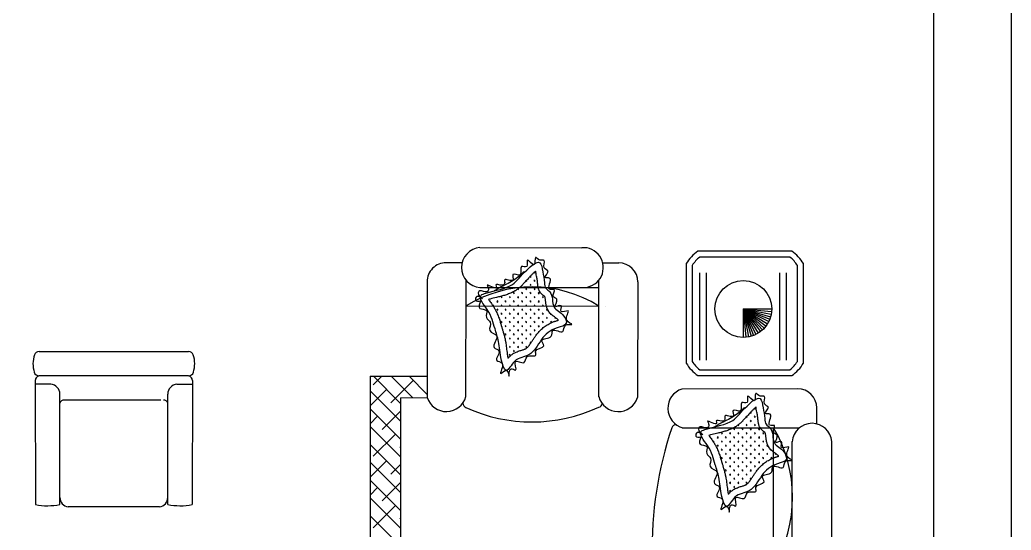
# Model space of a CAD drawing. Header units: inches. Extents: x 5.4 to 47.9, y 11.7 to 36.5.
# Drawn here: x 22.102 to 26.411, y 15.209 to 17.43 of the extents above; entities that cross this region are included whole.
import ezdxf

# ---------------------------------------------------------------- set-up
doc = ezdxf.new("R2010")
doc.units = ezdxf.units.IN
doc.header["$MEASUREMENT"] = 0
for name, color, linetype in [('02', 2, 'Continuous'), ('4', 4, 'Continuous'), ('kadrbm', 4, 'Continuous')]:
    doc.layers.add(name, color=color, linetype=linetype)

# ---------------------------------------------------------------- blocks, each defined once
blk = doc.blocks.new('kadrbm')
at = {"layer": 'kadrbm', "color": 4}
blk.add_lwpolyline([(0, 0), (0, 24.7972), (21, 24.7972), (21, 0), (0, 0)], close=True, dxfattribs=at)
blk.add_lwpolyline([(20.6631, 0.3257), (20.6631, 24.4603), (0.3369, 24.4603), (0.3369, 0.3257), (20.6631, 0.3257)], dxfattribs=at)

msp = doc.modelspace()

# ---------------------------------------------------------------- linework, layer by layer
at = {"layer": '02'}
for p, q in [((25.4492, 16.3972), (25.0571, 16.3972)), ((25.0244, 16.3615), (25.0244, 15.9434)), ((25.4819, 15.9434), (25.4819, 16.3615)), ((24.041, 15.7874), (24.0414, 16.2955)), ((24.3022, 16.2939), (24.3048, 16.2913)), ((24.3029, 16.2947), (24.3062, 16.2947)), ((24.3194, 16.3127), (24.3228, 16.316)), ((24.3194, 16.3127), (24.3242, 16.3127)), ((24.3194, 16.3127), (24.3228, 16.3093)), ((24.3374, 16.2947), (24.3407, 16.2981)), ((24.3374, 16.2947), (24.3421, 16.2947)), ((24.3374, 16.2947), (24.3407, 16.2913)), ((24.3375, 16.3305), (24.3407, 16.3273)), ((24.3377, 16.3306), (24.3421, 16.3306)), ((24.6182, 15.789), (24.6186, 16.2951)), ((25.0561, 16.3288), (25.0561, 15.9496)), ((25.0854, 16.3288), (25.0854, 15.9496)), ((25.4036, 16.3288), (25.4036, 15.9496)), ((25.4329, 16.3288), (25.4329, 15.9496)), ((24.1008, 16.2654), (24.6186, 16.265)), ((24.2659, 16.2583), (24.2689, 16.2554)), ((24.2665, 16.2588), (24.2703, 16.2588)), ((24.2849, 16.2753), (24.2868, 16.2734)), ((24.2864, 16.2767), (24.2882, 16.2767)), ((24.3014, 16.2588), (24.3048, 16.2621)), ((24.3014, 16.2588), (24.3062, 16.2588)), ((24.3014, 16.2588), (24.3048, 16.2554)), ((24.3194, 16.2767), (24.3228, 16.2801)), ((24.3194, 16.2767), (24.3228, 16.2734)), ((24.3194, 16.2767), (24.3242, 16.2767)), ((24.3374, 16.2588), (24.3407, 16.2621)), ((24.3374, 16.2588), (24.3421, 16.2588)), ((24.3374, 16.2588), (24.3407, 16.2554)), ((24.1428, 16.2079), (24.1431, 16.2082)), ((24.1757, 16.2049), (24.179, 16.2082)), ((24.1757, 16.2049), (24.1804, 16.2049)), ((24.1757, 16.2049), (24.179, 16.2015)), ((24.1936, 16.2228), (24.197, 16.2262)), ((24.1936, 16.2228), (24.1984, 16.2228)), ((24.1936, 16.2228), (24.197, 16.2195)), ((24.2116, 16.2049), (24.215, 16.2082)), ((24.2116, 16.2049), (24.2164, 16.2049)), ((24.2116, 16.2049), (24.215, 16.2015)), ((24.2296, 16.2228), (24.2329, 16.2262)), ((24.2296, 16.2228), (24.2329, 16.2195)), ((24.2296, 16.2228), (24.2343, 16.2228)), ((24.2475, 16.2408), (24.2509, 16.2442)), ((24.2475, 16.2408), (24.2523, 16.2408)), ((24.2475, 16.2408), (24.2509, 16.2374)), ((24.2475, 16.2049), (24.2509, 16.2082)), ((24.2475, 16.2049), (24.2523, 16.2049)), ((24.2475, 16.2049), (24.2509, 16.2015)), ((24.2655, 16.2228), (24.2689, 16.2262)), ((24.2655, 16.2228), (24.2703, 16.2228)), ((24.2655, 16.2228), (24.2689, 16.2195)), ((24.2835, 16.2408), (24.2868, 16.2442)), ((24.2835, 16.2408), (24.2882, 16.2408)), ((24.2835, 16.2408), (24.2868, 16.2374)), ((24.2835, 16.2049), (24.2868, 16.2082)), ((24.2835, 16.2049), (24.2882, 16.2049)), ((24.2835, 16.2049), (24.2868, 16.2015)), ((24.3014, 16.2228), (24.3048, 16.2262)), ((24.3014, 16.2228), (24.3062, 16.2228)), ((24.3014, 16.2228), (24.3048, 16.2195)), ((24.3194, 16.2408), (24.3228, 16.2442)), ((24.3194, 16.2408), (24.3242, 16.2408)), ((24.3194, 16.2408), (24.3228, 16.2374)), ((24.3194, 16.2049), (24.3228, 16.2082)), ((24.3194, 16.2049), (24.3242, 16.2049)), ((24.3194, 16.2049), (24.3228, 16.2015)), ((24.3374, 16.2228), (24.3407, 16.2262)), ((24.3374, 16.2228), (24.3407, 16.2195)), ((24.3374, 16.2228), (24.3421, 16.2228)), ((24.3553, 16.2408), (24.3587, 16.2442)), ((24.3553, 16.2408), (24.3601, 16.2408)), ((24.3553, 16.2408), (24.3587, 16.2374)), ((24.3553, 16.2049), (24.3587, 16.2082)), ((24.3553, 16.2049), (24.3587, 16.2015)), ((24.3553, 16.2049), (24.3601, 16.2049)), ((24.3733, 16.2228), (24.3767, 16.2262)), ((24.3733, 16.2228), (24.3781, 16.2228)), ((24.3733, 16.2228), (24.3767, 16.2195)), ((24.0413, 16.185), (24.6185, 16.1845)), ((24.1577, 16.1869), (24.1611, 16.1903)), ((24.1577, 16.1869), (24.1625, 16.1869)), ((24.1577, 16.1869), (24.1611, 16.1835)), ((24.1757, 16.1689), (24.179, 16.1723)), ((24.1757, 16.1689), (24.179, 16.1656)), ((24.1757, 16.1689), (24.1804, 16.1689)), ((24.1936, 16.1869), (24.197, 16.1903)), ((24.1936, 16.1869), (24.1984, 16.1869)), ((24.1936, 16.1869), (24.197, 16.1835)), ((24.2116, 16.1689), (24.215, 16.1723)), ((24.2116, 16.1689), (24.215, 16.1656)), ((24.2116, 16.1689), (24.2164, 16.1689)), ((24.2296, 16.1869), (24.2329, 16.1903)), ((24.2296, 16.1869), (24.2329, 16.1835)), ((24.2296, 16.1869), (24.2343, 16.1869)), ((24.2475, 16.1689), (24.2509, 16.1723)), ((24.2475, 16.1689), (24.2523, 16.1689)), ((24.2475, 16.1689), (24.2509, 16.1656)), ((24.2655, 16.1869), (24.2689, 16.1903)), ((24.2655, 16.1869), (24.2703, 16.1869)), ((24.2655, 16.1869), (24.2689, 16.1835)), ((24.2835, 16.1689), (24.2868, 16.1723)), ((24.2835, 16.1689), (24.2868, 16.1656)), ((24.2835, 16.1689), (24.2882, 16.1689)), ((24.3014, 16.1869), (24.3048, 16.1903)), ((24.3014, 16.1869), (24.3062, 16.1869)), ((24.3014, 16.1869), (24.3048, 16.1835)), ((24.3194, 16.1689), (24.3228, 16.1723)), ((24.3194, 16.1689), (24.3228, 16.1656)), ((24.3194, 16.1689), (24.3242, 16.1689)), ((24.3374, 16.1869), (24.3407, 16.1903)), ((24.3374, 16.1869), (24.3421, 16.1869)), ((24.3374, 16.1869), (24.3407, 16.1835)), ((24.3553, 16.1689), (24.3587, 16.1723)), ((24.3553, 16.1689), (24.3601, 16.1689)), ((24.3553, 16.1689), (24.3587, 16.1656)), ((24.3733, 16.1869), (24.3767, 16.1903)), ((24.3733, 16.1869), (24.3781, 16.1869)), ((24.3733, 16.1869), (24.3767, 16.1835)), ((24.3913, 16.1689), (24.3946, 16.1723)), ((24.3913, 16.1689), (24.396, 16.1689)), ((24.3913, 16.1689), (24.3946, 16.1656)), ((24.6478, 16.1845), (24.648, 16.1845)), ((25.2466, 16.1717), (25.3701, 16.1717)), ((25.2466, 16.1717), (25.3696, 16.1603)), ((25.2466, 16.1717), (25.368, 16.149)), ((25.2466, 16.1717), (25.3654, 16.1379)), ((25.2466, 16.1717), (25.3618, 16.127)), ((25.2466, 16.1717), (25.3572, 16.1166)), ((25.2466, 16.1717), (25.3516, 16.1066)), ((25.2466, 16.1717), (25.3452, 16.0972)), ((25.2466, 16.1717), (25.3379, 16.0884)), ((25.2466, 16.1717), (25.3298, 16.0803)), ((25.2466, 16.1717), (25.321, 16.0731)), ((25.2466, 16.1717), (25.3116, 16.0666)), ((25.2466, 16.1717), (25.3016, 16.061)), ((25.2466, 16.1717), (25.2912, 16.0564)), ((25.2466, 16.1717), (25.2804, 16.0528)), ((25.2466, 16.1717), (25.2693, 16.0502)), ((25.2466, 16.1717), (25.258, 16.0486)), ((25.2466, 16.1717), (25.2466, 16.0481)), ((24.1936, 16.151), (24.197, 16.1543)), ((24.1936, 16.151), (24.1984, 16.151)), ((24.1936, 16.151), (24.197, 16.1476)), ((24.1936, 16.115), (24.197, 16.1184)), ((24.2116, 16.133), (24.215, 16.1364)), ((24.2116, 16.133), (24.215, 16.1296)), ((24.2116, 16.133), (24.2164, 16.133)), ((24.2296, 16.151), (24.2329, 16.1543)), ((24.2296, 16.151), (24.2329, 16.1476)), ((24.2296, 16.151), (24.2343, 16.151)), ((24.2296, 16.115), (24.2329, 16.1184)), ((24.2475, 16.133), (24.2509, 16.1364)), ((24.2475, 16.133), (24.2509, 16.1296)), ((24.2475, 16.133), (24.2523, 16.133)), ((24.2655, 16.151), (24.2689, 16.1543)), ((24.2655, 16.151), (24.2703, 16.151)), ((24.2655, 16.151), (24.2689, 16.1476)), ((24.2655, 16.115), (24.2689, 16.1184)), ((24.2835, 16.133), (24.2868, 16.1364)), ((24.2835, 16.133), (24.2868, 16.1296)), ((24.2835, 16.133), (24.2882, 16.133)), ((24.3014, 16.151), (24.3048, 16.1543)), ((24.3014, 16.151), (24.3062, 16.151)), ((24.3014, 16.151), (24.3048, 16.1476)), ((24.3014, 16.115), (24.3048, 16.1184)), ((24.3194, 16.133), (24.3228, 16.1364)), ((24.3194, 16.133), (24.3242, 16.133)), ((24.3194, 16.133), (24.3228, 16.1296)), ((24.3374, 16.151), (24.3407, 16.1543)), ((24.3374, 16.151), (24.3407, 16.1476)), ((24.3374, 16.151), (24.3421, 16.151)), ((24.3374, 16.115), (24.3407, 16.1184)), ((24.3553, 16.133), (24.3587, 16.1364)), ((24.3553, 16.133), (24.3587, 16.1296)), ((24.3553, 16.133), (24.3601, 16.133)), ((24.3733, 16.151), (24.3767, 16.1543)), ((24.3733, 16.151), (24.3767, 16.1476)), ((24.3733, 16.151), (24.3781, 16.151)), ((24.3733, 16.115), (24.3767, 16.1184)), ((24.3913, 16.133), (24.3946, 16.1364)), ((24.3913, 16.133), (24.396, 16.133)), ((24.3913, 16.133), (24.3946, 16.1296)), ((24.4092, 16.115), (24.4126, 16.1184)), ((24.4272, 16.133), (24.429, 16.1348)), ((24.4272, 16.133), (24.4306, 16.1296)), ((24.4272, 16.133), (24.4315, 16.133)), ((24.1936, 16.115), (24.1984, 16.115)), ((24.1936, 16.115), (24.197, 16.1117)), ((24.2116, 16.0971), (24.215, 16.1004)), ((24.2116, 16.0971), (24.2164, 16.0971)), ((24.2116, 16.0971), (24.215, 16.0937)), ((24.2296, 16.115), (24.2329, 16.1117)), ((24.2296, 16.115), (24.2343, 16.115)), ((24.2296, 16.0791), (24.2329, 16.0825)), ((24.2296, 16.0791), (24.2329, 16.0757)), ((24.2296, 16.0791), (24.2343, 16.0791)), ((24.2475, 16.0971), (24.2509, 16.1004)), ((24.2475, 16.0971), (24.2523, 16.0971)), ((24.2475, 16.0971), (24.2509, 16.0937)), ((24.2655, 16.115), (24.2689, 16.1117)), ((24.2655, 16.115), (24.2703, 16.115)), ((24.2655, 16.0791), (24.2689, 16.0825)), ((24.2655, 16.0791), (24.2703, 16.0791)), ((24.2655, 16.0791), (24.2689, 16.0757)), ((24.2835, 16.0971), (24.2868, 16.1004)), ((24.2835, 16.0971), (24.2868, 16.0937)), ((24.2835, 16.0971), (24.2882, 16.0971)), ((24.3014, 16.115), (24.3062, 16.115)), ((24.3014, 16.115), (24.3048, 16.1117)), ((24.3014, 16.0791), (24.3048, 16.0825)), ((24.3014, 16.0791), (24.3062, 16.0791)), ((24.3014, 16.0791), (24.3048, 16.0757)), ((24.3194, 16.0971), (24.3228, 16.1004)), ((24.3194, 16.0971), (24.3228, 16.0937)), ((24.3194, 16.0971), (24.3242, 16.0971)), ((24.3374, 16.115), (24.3421, 16.115)), ((24.3374, 16.115), (24.3407, 16.1117)), ((24.3374, 16.0791), (24.3407, 16.0825)), ((24.3374, 16.0791), (24.3407, 16.0757)), ((24.3374, 16.0791), (24.3421, 16.0791)), ((24.3553, 16.0971), (24.3587, 16.1004)), ((24.3553, 16.0971), (24.3601, 16.0971)), ((24.3553, 16.0971), (24.3587, 16.0937)), ((24.3733, 16.115), (24.3781, 16.115)), ((24.3733, 16.115), (24.3767, 16.1117)), ((24.4092, 16.115), (24.414, 16.115)), ((24.4092, 16.115), (24.4123, 16.112)), ((24.2116, 16.0611), (24.215, 16.0645)), ((24.2116, 16.0611), (24.2164, 16.0611)), ((24.2116, 16.0611), (24.215, 16.0578)), ((24.2296, 16.0432), (24.2329, 16.0465)), ((24.2296, 16.0432), (24.2329, 16.0398)), ((24.2296, 16.0432), (24.2343, 16.0432)), ((24.2475, 16.0611), (24.2509, 16.0645)), ((24.2475, 16.0611), (24.2523, 16.0611)), ((24.2475, 16.0611), (24.2509, 16.0578)), ((24.2655, 16.0432), (24.2689, 16.0465)), ((24.2655, 16.0432), (24.2703, 16.0432)), ((24.2655, 16.0432), (24.2689, 16.0398)), ((24.2835, 16.0611), (24.2868, 16.0645)), ((24.2835, 16.0611), (24.2882, 16.0611)), ((24.2835, 16.0611), (24.2868, 16.0578)), ((24.3014, 16.0432), (24.3048, 16.0465)), ((24.3014, 16.0432), (24.3062, 16.0432)), ((24.3014, 16.0432), (24.3048, 16.0398)), ((24.3194, 16.0611), (24.3228, 16.0645)), ((24.3194, 16.0611), (24.3228, 16.0578)), ((24.3194, 16.0611), (24.3242, 16.0611)), ((24.2136, 16.0272), (24.215, 16.0286)), ((24.2139, 16.0252), (24.2164, 16.0252)), ((24.2144, 16.0224), (24.215, 16.0218)), ((24.2296, 16.0072), (24.2329, 16.0106)), ((24.2296, 16.0072), (24.2343, 16.0072)), ((24.2296, 16.0072), (24.2329, 16.0039)), ((24.2475, 16.0252), (24.2509, 16.0286)), ((24.2475, 16.0252), (24.2509, 16.0218)), ((24.2475, 16.0252), (24.2523, 16.0252)), ((24.2475, 15.9893), (24.2509, 15.9926)), ((24.2475, 15.9893), (24.2523, 15.9893)), ((24.2475, 15.9893), (24.2509, 15.9859)), ((24.2655, 16.0072), (24.2689, 16.0106)), ((24.2655, 16.0072), (24.2703, 16.0072)), ((24.2655, 16.0072), (24.2689, 16.0039)), ((24.2835, 16.0252), (24.2868, 16.0286)), ((24.2835, 16.0252), (24.2882, 16.0252)), ((24.2835, 16.0252), (24.2868, 16.0218)), ((24.3014, 16.0072), (24.3048, 16.0106)), ((24.3014, 16.0072), (24.3062, 16.0072)), ((24.3014, 16.0072), (24.3048, 16.0039)), ((24.3194, 16.0252), (24.3228, 16.0286)), ((24.3194, 16.0252), (24.3223, 16.0223)), ((24.3194, 16.0252), (24.3242, 16.0252)), ((24.2296, 15.9713), (24.2329, 15.9747)), ((24.2296, 15.9713), (24.2343, 15.9713)), ((24.2296, 15.9713), (24.2329, 15.9679)), ((25.0571, 15.9076), (25.4492, 15.9076)), ((23.6241, 15.8787), (23.8725, 15.879)), ((23.6241, 15.8787), (23.6241, 13.5185)), ((23.6748, 15.8787), (23.6374, 15.8412)), ((23.7563, 15.7611), (23.6387, 15.8787)), ((23.812, 15.8606), (23.715, 15.7636)), ((23.8098, 15.7852), (23.7163, 15.8787)), ((23.8726, 15.8001), (23.794, 15.8787)), ((23.6956, 15.8218), (23.6241, 15.7503)), ((23.7563, 15.6835), (23.6241, 15.8156)), ((23.7563, 15.7852), (23.8728, 15.7861)), ((23.7563, 15.7852), (23.7563, 13.6042)), ((23.7563, 15.6059), (23.6241, 15.738)), ((25.2951, 15.7389), (25.2983, 15.7356)), ((25.2953, 15.739), (25.2997, 15.739)), ((23.6568, 15.7054), (23.6241, 15.6727)), ((23.7563, 15.7273), (23.6762, 15.6472)), ((25.2439, 15.6851), (25.2458, 15.6851)), ((25.2598, 15.7023), (25.2624, 15.6997)), ((25.2604, 15.7031), (25.2638, 15.7031)), ((25.277, 15.721), (25.2803, 15.7244)), ((25.277, 15.721), (25.2817, 15.721)), ((25.277, 15.721), (25.2803, 15.7177)), ((25.277, 15.6851), (25.2803, 15.6885)), ((25.277, 15.6851), (25.2803, 15.6817)), ((25.277, 15.6851), (25.2817, 15.6851)), ((25.2949, 15.7031), (25.2983, 15.7064)), ((25.2949, 15.7031), (25.2983, 15.6997)), ((25.2949, 15.7031), (25.2997, 15.7031)), ((23.7563, 15.5282), (23.6241, 15.6604)), ((24.9804, 15.6549), (25.4885, 15.6549)), ((25.2051, 15.6492), (25.2085, 15.6525)), ((25.2051, 15.6492), (25.2085, 15.6458)), ((25.2051, 15.6492), (25.2099, 15.6492)), ((25.2235, 15.6667), (25.2264, 15.6638)), ((25.2241, 15.6671), (25.2278, 15.6671)), ((25.241, 15.6492), (25.2444, 15.6525)), ((25.241, 15.6492), (25.2458, 15.6492)), ((25.241, 15.6492), (25.2444, 15.6458)), ((25.2425, 15.6836), (25.2444, 15.6817)), ((25.259, 15.6671), (25.2624, 15.6705)), ((25.259, 15.6671), (25.2638, 15.6671)), ((25.259, 15.6671), (25.2624, 15.6638)), ((25.277, 15.6492), (25.2803, 15.6525)), ((25.277, 15.6492), (25.2803, 15.6458)), ((25.277, 15.6492), (25.2817, 15.6492)), ((25.2949, 15.6671), (25.2983, 15.6705)), ((25.2949, 15.6671), (25.2997, 15.6671)), ((25.2949, 15.6671), (25.2983, 15.6638)), ((25.3129, 15.6492), (25.3163, 15.6525)), ((25.3129, 15.6492), (25.3177, 15.6492)), ((25.3129, 15.6492), (25.3163, 15.6458)), ((25.378, 13.8258), (25.378, 15.6549)), ((23.7344, 15.6278), (23.6374, 15.5307)), ((25.1003, 15.6163), (25.1007, 15.6166)), ((25.1153, 15.5953), (25.1186, 15.5986)), ((25.1332, 15.6132), (25.1366, 15.6166)), ((25.1332, 15.6132), (25.138, 15.6132)), ((25.1332, 15.6132), (25.1366, 15.6099)), ((25.1512, 15.6312), (25.1546, 15.6346)), ((25.1512, 15.6312), (25.1546, 15.6278)), ((25.1512, 15.6312), (25.156, 15.6312)), ((25.1512, 15.5953), (25.1546, 15.5986)), ((25.1692, 15.6132), (25.1725, 15.6166)), ((25.1692, 15.6132), (25.1725, 15.6099)), ((25.1692, 15.6132), (25.1739, 15.6132)), ((25.1871, 15.6312), (25.1905, 15.6346)), ((25.1871, 15.6312), (25.1905, 15.6278)), ((25.1871, 15.6312), (25.1919, 15.6312)), ((25.1871, 15.5953), (25.1905, 15.5986)), ((25.2051, 15.6132), (25.2085, 15.6166)), ((25.2051, 15.6132), (25.2099, 15.6132)), ((25.2051, 15.6132), (25.2085, 15.6099)), ((25.2231, 15.6312), (25.2264, 15.6346)), ((25.2231, 15.6312), (25.2278, 15.6312)), ((25.2231, 15.6312), (25.2264, 15.6278)), ((25.2231, 15.5953), (25.2264, 15.5986)), ((25.241, 15.6132), (25.2444, 15.6166)), ((25.241, 15.6132), (25.2458, 15.6132)), ((25.241, 15.6132), (25.2444, 15.6099)), ((25.259, 15.6312), (25.2624, 15.6346)), ((25.259, 15.6312), (25.2638, 15.6312)), ((25.259, 15.6312), (25.2624, 15.6278)), ((25.259, 15.5953), (25.2624, 15.5986)), ((25.277, 15.6132), (25.2803, 15.6166)), ((25.277, 15.6132), (25.2817, 15.6132)), ((25.277, 15.6132), (25.2803, 15.6099)), ((25.2949, 15.6312), (25.2983, 15.6346)), ((25.2949, 15.6312), (25.2997, 15.6312)), ((25.2949, 15.6312), (25.2983, 15.6278)), ((25.2949, 15.5953), (25.2983, 15.5986)), ((25.3129, 15.6132), (25.3163, 15.6166)), ((25.3129, 15.6132), (25.3177, 15.6132)), ((25.3129, 15.6132), (25.3163, 15.6099)), ((25.3309, 15.6312), (25.3342, 15.6346)), ((25.3309, 15.6312), (25.3356, 15.6312)), ((25.3309, 15.6312), (25.3342, 15.6278)), ((25.3309, 15.5953), (25.3342, 15.5986)), ((23.7563, 15.4506), (23.6241, 15.5828)), ((23.7563, 15.5721), (23.7538, 15.5696)), ((25.1153, 15.5953), (25.1186, 15.5919)), ((25.1153, 15.5953), (25.12, 15.5953)), ((25.1332, 15.5773), (25.1366, 15.5807)), ((25.1332, 15.5773), (25.138, 15.5773)), ((25.1332, 15.5773), (25.1366, 15.5739)), ((25.1512, 15.5953), (25.1546, 15.5919)), ((25.1512, 15.5953), (25.156, 15.5953)), ((25.1512, 15.5593), (25.1546, 15.5627)), ((25.1512, 15.5593), (25.1546, 15.556)), ((25.1512, 15.5593), (25.156, 15.5593)), ((25.1692, 15.5773), (25.1725, 15.5807)), ((25.1692, 15.5773), (25.1739, 15.5773)), ((25.1692, 15.5773), (25.1725, 15.5739)), ((25.1871, 15.5953), (25.1905, 15.5919)), ((25.1871, 15.5953), (25.1919, 15.5953)), ((25.1871, 15.5593), (25.1905, 15.5627)), ((25.1871, 15.5593), (25.1905, 15.556)), ((25.1871, 15.5593), (25.1919, 15.5593)), ((25.2051, 15.5773), (25.2085, 15.5807)), ((25.2051, 15.5773), (25.2099, 15.5773)), ((25.2051, 15.5773), (25.2085, 15.5739)), ((25.2231, 15.5953), (25.2278, 15.5953)), ((25.2231, 15.5953), (25.2264, 15.5919)), ((25.2231, 15.5593), (25.2264, 15.5627)), ((25.2231, 15.5593), (25.2278, 15.5593)), ((25.2231, 15.5593), (25.2264, 15.556)), ((25.241, 15.5773), (25.2444, 15.5807)), ((25.241, 15.5773), (25.2458, 15.5773)), ((25.241, 15.5773), (25.2444, 15.5739)), ((25.259, 15.5953), (25.2638, 15.5953)), ((25.259, 15.5953), (25.2624, 15.5919)), ((25.259, 15.5593), (25.2624, 15.5627)), ((25.259, 15.5593), (25.2638, 15.5593)), ((25.259, 15.5593), (25.2624, 15.556)), ((25.277, 15.5773), (25.2803, 15.5807)), ((25.277, 15.5773), (25.2817, 15.5773)), ((25.277, 15.5773), (25.2803, 15.5739)), ((25.2949, 15.5953), (25.2997, 15.5953)), ((25.2949, 15.5953), (25.2983, 15.5919)), ((25.2949, 15.5593), (25.2983, 15.5627)), ((25.2949, 15.5593), (25.2997, 15.5593)), ((25.2949, 15.5593), (25.2983, 15.556)), ((25.3129, 15.5773), (25.3163, 15.5807)), ((25.3129, 15.5773), (25.3177, 15.5773)), ((25.3129, 15.5773), (25.3163, 15.5739)), ((25.3309, 15.5953), (25.3356, 15.5953)), ((25.3309, 15.5953), (25.3342, 15.5919)), ((25.3309, 15.5593), (25.3342, 15.5627)), ((25.3309, 15.5593), (25.3356, 15.5593)), ((25.3309, 15.5593), (25.3342, 15.556)), ((25.3488, 15.5773), (25.3522, 15.5807)), ((25.3488, 15.5773), (25.3536, 15.5773)), ((25.3488, 15.5773), (25.3522, 15.5739)), ((25.4585, 13.8852), (25.4585, 15.5955)), ((25.1512, 15.5234), (25.1546, 15.5268)), ((25.1512, 15.5234), (25.156, 15.5234)), ((25.1512, 15.5234), (25.1546, 15.52)), ((25.1692, 15.5414), (25.1725, 15.5447)), ((25.1692, 15.5414), (25.1739, 15.5414)), ((25.1692, 15.5414), (25.1725, 15.538)), ((25.1871, 15.5234), (25.1905, 15.5268)), ((25.1871, 15.5234), (25.1905, 15.52)), ((25.1871, 15.5234), (25.1919, 15.5234)), ((25.2051, 15.5414), (25.2085, 15.5447)), ((25.2051, 15.5414), (25.2085, 15.538)), ((25.2051, 15.5414), (25.2099, 15.5414)), ((25.2231, 15.5234), (25.2264, 15.5268)), ((25.2231, 15.5234), (25.2278, 15.5234)), ((25.2231, 15.5234), (25.2264, 15.52)), ((25.241, 15.5414), (25.2444, 15.5447)), ((25.241, 15.5414), (25.2458, 15.5414)), ((25.241, 15.5414), (25.2444, 15.538)), ((25.259, 15.5234), (25.2624, 15.5268)), ((25.259, 15.5234), (25.2638, 15.5234)), ((25.259, 15.5234), (25.2624, 15.52)), ((25.277, 15.5414), (25.2803, 15.5447)), ((25.277, 15.5414), (25.2817, 15.5414)), ((25.277, 15.5414), (25.2803, 15.538)), ((25.2949, 15.5234), (25.2983, 15.5268)), ((25.2949, 15.5234), (25.2997, 15.5234)), ((25.2949, 15.5234), (25.2983, 15.52)), ((25.3129, 15.5414), (25.3163, 15.5447)), ((25.3129, 15.5414), (25.3163, 15.538)), ((25.3129, 15.5414), (25.3177, 15.5414)), ((25.3309, 15.5234), (25.3342, 15.5268)), ((25.3309, 15.5234), (25.3342, 15.52)), ((25.3309, 15.5234), (25.3356, 15.5234)), ((25.3488, 15.5414), (25.3522, 15.5447)), ((25.3488, 15.5414), (25.3536, 15.5414)), ((25.3488, 15.5414), (25.3522, 15.538)), ((25.3668, 15.5234), (25.3702, 15.5268)), ((25.3668, 15.5234), (25.3698, 15.5204)), ((25.3668, 15.5234), (25.3716, 15.5234)), ((25.3848, 15.5414), (25.3866, 15.5432)), ((25.3848, 15.5414), (25.3891, 15.5414)), ((25.3848, 15.5414), (25.3881, 15.538)), ((23.6956, 15.5113), (23.6241, 15.4399)), ((23.7563, 15.373), (23.6241, 15.5052)), ((23.7563, 15.4944), (23.715, 15.4531)), ((25.1692, 15.5054), (25.1725, 15.5088)), ((25.1692, 15.5054), (25.1739, 15.5054)), ((25.1692, 15.5054), (25.1725, 15.5021)), ((25.1692, 15.4695), (25.1725, 15.4729)), ((25.1692, 15.4695), (25.1739, 15.4695)), ((25.1692, 15.4695), (25.1725, 15.4661)), ((25.1871, 15.4875), (25.1905, 15.4908)), ((25.1871, 15.4875), (25.1905, 15.4841)), ((25.1871, 15.4875), (25.1919, 15.4875)), ((25.2051, 15.5054), (25.2085, 15.5088)), ((25.2051, 15.5054), (25.2099, 15.5054)), ((25.2051, 15.5054), (25.2085, 15.5021)), ((25.2051, 15.4695), (25.2085, 15.4729)), ((25.2051, 15.4695), (25.2099, 15.4695)), ((25.2051, 15.4695), (25.2085, 15.4661)), ((25.2231, 15.4875), (25.2264, 15.4908)), ((25.2231, 15.4875), (25.2278, 15.4875)), ((25.2231, 15.4875), (25.2264, 15.4841)), ((25.241, 15.5054), (25.2444, 15.5088)), ((25.241, 15.5054), (25.2458, 15.5054)), ((25.241, 15.5054), (25.2444, 15.5021)), ((25.241, 15.4695), (25.2444, 15.4729)), ((25.241, 15.4695), (25.2458, 15.4695)), ((25.241, 15.4695), (25.2444, 15.4661)), ((25.259, 15.4875), (25.2624, 15.4908)), ((25.259, 15.4875), (25.2638, 15.4875)), ((25.259, 15.4875), (25.2624, 15.4841)), ((25.277, 15.5054), (25.2803, 15.5088)), ((25.277, 15.5054), (25.2817, 15.5054)), ((25.277, 15.5054), (25.2803, 15.5021)), ((25.277, 15.4695), (25.2803, 15.4729)), ((25.277, 15.4695), (25.2817, 15.4695)), ((25.277, 15.4695), (25.2803, 15.4661)), ((25.2949, 15.4875), (25.2983, 15.4908)), ((25.2949, 15.4875), (25.2997, 15.4875)), ((25.2949, 15.4875), (25.2983, 15.4841)), ((25.3129, 15.5054), (25.3163, 15.5088)), ((25.3129, 15.5054), (25.3177, 15.5054)), ((25.3129, 15.5054), (25.3163, 15.5021)), ((23.7563, 15.2954), (23.6241, 15.4276)), ((25.1712, 15.4356), (25.1725, 15.4369)), ((25.1715, 15.4336), (25.1739, 15.4336)), ((25.1719, 15.4308), (25.1725, 15.4302)), ((25.1871, 15.4515), (25.1905, 15.4549)), ((25.1871, 15.4515), (25.1919, 15.4515)), ((25.1871, 15.4515), (25.1905, 15.4482)), ((25.2051, 15.4336), (25.2085, 15.4369)), ((25.2051, 15.4336), (25.2099, 15.4336)), ((25.2051, 15.4336), (25.2085, 15.4302)), ((25.2231, 15.4515), (25.2264, 15.4549)), ((25.2231, 15.4515), (25.2264, 15.4482)), ((25.2231, 15.4515), (25.2278, 15.4515)), ((25.241, 15.4336), (25.2444, 15.4369)), ((25.241, 15.4336), (25.2444, 15.4302)), ((25.241, 15.4336), (25.2458, 15.4336)), ((25.259, 15.4515), (25.2624, 15.4549)), ((25.259, 15.4515), (25.2624, 15.4482)), ((25.259, 15.4515), (25.2638, 15.4515)), ((25.277, 15.4336), (25.2803, 15.4369)), ((25.277, 15.4336), (25.2817, 15.4336)), ((25.277, 15.4336), (25.2799, 15.4307)), ((23.6568, 15.3949), (23.6241, 15.3623)), ((23.7563, 15.4168), (23.6762, 15.3367)), ((25.1871, 15.4156), (25.1905, 15.419)), ((25.1871, 15.4156), (25.1905, 15.4122)), ((25.1871, 15.4156), (25.1919, 15.4156)), ((25.1871, 15.3797), (25.1905, 15.383)), ((25.2051, 15.3976), (25.2085, 15.401)), ((25.2051, 15.3976), (25.2099, 15.3976)), ((25.2051, 15.3976), (25.2085, 15.3943)), ((25.2231, 15.4156), (25.2264, 15.419)), ((25.2231, 15.4156), (25.2264, 15.4122)), ((25.2231, 15.4156), (25.2278, 15.4156)), ((25.259, 15.4156), (25.2624, 15.419)), ((25.259, 15.4156), (25.2638, 15.4156)), ((25.259, 15.4156), (25.2624, 15.4122)), ((23.7563, 15.2178), (23.6241, 15.35)), ((25.1871, 15.3797), (25.1905, 15.3763)), ((25.1871, 15.3797), (25.1919, 15.3797)), ((23.7344, 15.3173), (23.6374, 15.2203)), ((23.7563, 15.1402), (23.6241, 15.2723)), ((23.7563, 15.2616), (23.7538, 15.2591))]:
    msp.add_line(p, q, dxfattribs=at)
msp.add_circle((25.2466, 16.1717), 0.1236, dxfattribs=at)
for centre, radius, start, end in [((25.1548, 16.2751), 0.1564, 128.6692, 146.4696), ((25.3515, 16.2751), 0.1564, 33.5304, 51.3308), ((24.3296, 15.7226), 0.5449, 57.9748, 121.9394), ((25.1548, 16.0298), 0.1564, 213.5304, 231.3308), ((25.3515, 16.0298), 0.1564, 308.6692, 326.4696), ((24.8678, 15.3524), 0.5931, 329.3408, 30.6592)]:
    msp.add_arc(centre, radius, start, end, dxfattribs=at)
at = {"layer": '02', "extrusion": (0, 0, -1)}
for centre in [(-24.375, 16.3335), (-25.3325, 15.7419)]:
    msp.add_arc(centre, 0.03, 348.6773, 351.2971, dxfattribs=at)
at = {"layer": '02'}
for points in [[(24.1052, 16.2067), (24.1014, 16.1745), (24.1297, 16.1651), (24.1297, 16.1348), (24.1467, 16.114), (24.1448, 16.0781), (24.175, 16.0535), (24.1637, 16.0043), (24.1845, 15.9892), (24.175, 15.9476), (24.1977, 15.9362), (24.192, 15.8908), (24.2185, 15.9041), (24.2279, 15.8795), (24.2374, 15.9116), (24.2562, 15.906), (24.2562, 15.9438), (24.2921, 15.9381), (24.3072, 15.9646), (24.345, 15.9722), (24.3431, 15.9873), (24.379, 16.0119), (24.3714, 16.0346), (24.4111, 16.0535), (24.4186, 16.0781), (24.462, 16.0743), (24.4734, 16.1008), (24.5017, 16.1046), (24.479, 16.1235), (24.4847, 16.1632), (24.4545, 16.1613), (24.4545, 16.1859), (24.4299, 16.1821), (24.4356, 16.2143), (24.4205, 16.2256), (24.4243, 16.2559), (24.4035, 16.2577), (24.4054, 16.305), (24.3846, 16.3088), (24.3978, 16.3353), (24.3809, 16.3504), (24.3809, 16.3826), (24.362, 16.3845), (24.3431, 16.3958), (24.3374, 16.3637), (24.3072, 16.3845), (24.3053, 16.3561), (24.2827, 16.3561), (24.277, 16.3202), (24.2449, 16.3221), (24.2449, 16.2975), (24.209, 16.2975), (24.209, 16.2823), (24.1958, 16.2748), (24.1713, 16.2767), (24.1732, 16.2653), (24.1335, 16.2748), (24.1392, 16.2596), (24.1316, 16.2464), (24.1014, 16.2502), (24.0939, 16.2426), (24.1127, 16.2161), (24.0882, 16.2256), (24.0825, 16.2105), (24.1071, 16.2067)], [(24.375, 16.3335), (24.3618, 16.3732), (24.3051, 16.3411), (24.2428, 16.2787), (24.1276, 16.2408), (24.1069, 16.2314), (24.1333, 16.169), (24.1673, 16.0858), (24.1824, 16.0309), (24.1956, 15.9477), (24.2164, 15.9042), (24.2522, 15.9439), (24.3145, 15.9723), (24.3693, 16.0385), (24.4373, 16.0895), (24.4769, 16.1103), (24.4656, 16.1425), (24.4241, 16.1803), (24.4052, 16.2465), (24.3882, 16.2616), (24.3825, 16.2862), (24.375, 16.3335)], [(24.2938, 16.3335), (24.2466, 16.2957), (24.1862, 16.2635), (24.1635, 16.2503)], [(25.0628, 15.6151), (25.059, 15.5829), (25.0873, 15.5735), (25.0873, 15.5432), (25.1043, 15.5224), (25.1024, 15.4865), (25.1326, 15.4619), (25.1213, 15.4127), (25.1421, 15.3976), (25.1326, 15.356), (25.1553, 15.3446), (25.1496, 15.2992), (25.1761, 15.3125), (25.1855, 15.2879), (25.1949, 15.32), (25.2138, 15.3144), (25.2138, 15.3522), (25.2497, 15.3465), (25.2648, 15.373), (25.3026, 15.3806), (25.3007, 15.3957), (25.3365, 15.4203), (25.329, 15.443), (25.3686, 15.4619), (25.3762, 15.4865), (25.4196, 15.4827), (25.4309, 15.5092), (25.4593, 15.5129), (25.4366, 15.5319), (25.4423, 15.5716), (25.4121, 15.5697), (25.4121, 15.5943), (25.3875, 15.5905), (25.3932, 15.6226), (25.3781, 15.634), (25.3819, 15.6642), (25.3611, 15.6661), (25.363, 15.7134), (25.3422, 15.7172), (25.3554, 15.7437), (25.3384, 15.7588), (25.3384, 15.791), (25.3195, 15.7928), (25.3007, 15.8042), (25.295, 15.772), (25.2648, 15.7928), (25.2629, 15.7645), (25.2402, 15.7645), (25.2346, 15.7285), (25.2025, 15.7304), (25.2025, 15.7058), (25.1666, 15.7058), (25.1666, 15.6907), (25.1534, 15.6832), (25.1288, 15.685), (25.1307, 15.6737), (25.0911, 15.6832), (25.0967, 15.668), (25.0892, 15.6548), (25.059, 15.6586), (25.0514, 15.651), (25.0703, 15.6245), (25.0458, 15.634), (25.0401, 15.6189), (25.0647, 15.6151)], [(25.3325, 15.7419), (25.3193, 15.7816), (25.2627, 15.7495), (25.2004, 15.6871), (25.0852, 15.6492), (25.0644, 15.6398), (25.0909, 15.5774), (25.1248, 15.4941), (25.14, 15.4393), (25.1532, 15.3561), (25.1739, 15.3126), (25.2098, 15.3523), (25.2721, 15.3807), (25.3269, 15.4469), (25.3948, 15.4979), (25.4345, 15.5187), (25.4232, 15.5509), (25.3816, 15.5887), (25.3628, 15.6549), (25.3458, 15.67), (25.3401, 15.6946), (25.3325, 15.7419)], [(25.2514, 15.7419), (25.2041, 15.7041), (25.1437, 15.6719), (25.1211, 15.6587)]]:
    msp.add_spline(points, degree=3, dxfattribs=at)
for points, knots in [([(24.3442, 16.3362), (24.3436, 16.3357), (24.343, 16.3352), (24.3413, 16.3338), (24.3401, 16.3328), (24.336, 16.3292), (24.333, 16.3264), (24.3286, 16.3221), (24.3271, 16.3206), (24.3242, 16.3177), (24.3227, 16.3162), (24.3185, 16.3119), (24.3159, 16.309), (24.308, 16.3005), (24.3031, 16.2949), (24.2947, 16.2856), (24.2912, 16.2818), (24.284, 16.2743), (24.2803, 16.2706), (24.273, 16.264), (24.2695, 16.261), (24.2638, 16.2567), (24.2618, 16.2553), (24.2584, 16.253), (24.257, 16.2521), (24.2543, 16.2504), (24.2529, 16.2496), (24.2486, 16.2471), (24.2458, 16.2456), (24.2373, 16.2415), (24.2316, 16.2391), (24.22, 16.2347), (24.2142, 16.2328), (24.2025, 16.2293), (24.1966, 16.2277), (24.1849, 16.2247), (24.179, 16.2232), (24.1644, 16.2196), (24.1556, 16.2175), (24.1444, 16.2144), (24.1419, 16.2137), (24.1393, 16.213)], [85.52081, 85.52081, 85.52081, 85.52081, 87.640059, 87.640059, 91.878559, 91.878559, 102.389024, 102.389024, 107.8015, 107.8015, 113.213976, 113.213976, 124.038929, 124.038929, 145.688834, 145.688834, 160.716331, 160.716331, 175.743828, 175.743828, 188.285115, 188.285115, 194.842722, 194.842722, 199.148767, 199.148767, 203.454812, 203.454812, 212.066901, 212.066901, 229.09625, 229.09625, 246.125599, 246.125599, 263.154948, 263.154948, 280.184297, 280.184297, 305.642362, 305.642362, 313.155496, 313.155496, 313.155496, 313.155496]), ([(24.3453, 16.329), (24.3452, 16.3299), (24.345, 16.3308), (24.3447, 16.3332), (24.3444, 16.3347), (24.3442, 16.3362)], [0, 0, 0, 0, 2.170658, 2.170658, 6.046587, 6.046587, 6.046587, 6.046587]), ([(24.3835, 16.2258), (24.3834, 16.2258), (24.3834, 16.2259), (24.3831, 16.2261), (24.3828, 16.2264), (24.382, 16.2271), (24.3814, 16.2275), (24.3802, 16.2285), (24.3794, 16.229), (24.3778, 16.2303), (24.3768, 16.231), (24.3748, 16.2326), (24.3737, 16.2335), (24.3714, 16.2356), (24.3701, 16.2368), (24.3676, 16.2394), (24.3663, 16.2409), (24.3646, 16.2431), (24.3643, 16.2435), (24.3637, 16.2444), (24.3634, 16.2447), (24.3629, 16.2455), (24.3626, 16.2459), (24.3618, 16.2471), (24.3614, 16.2479), (24.3601, 16.2502), (24.3593, 16.2518), (24.358, 16.2549), (24.3574, 16.2564), (24.3561, 16.2602), (24.3555, 16.2624), (24.3546, 16.2666), (24.3542, 16.2686), (24.3537, 16.2723), (24.3535, 16.2741), (24.3531, 16.2773), (24.353, 16.2788), (24.3528, 16.2809), (24.3528, 16.2816), (24.3527, 16.2826), (24.3527, 16.283), (24.3526, 16.2837), (24.3526, 16.2841), (24.3525, 16.2847), (24.3525, 16.285), (24.3524, 16.286), (24.3523, 16.2867), (24.3521, 16.2886), (24.352, 16.2899), (24.3515, 16.2937), (24.3512, 16.2963), (24.35, 16.304), (24.3491, 16.3092), (24.3473, 16.3187), (24.3464, 16.3231), (24.3455, 16.3276)], [1183.700543, 1183.700543, 1183.700543, 1183.700543, 1185.081985, 1185.081985, 1187.844871, 1187.844871, 1190.607756, 1190.607756, 1193.370641, 1193.370641, 1196.133526, 1196.133526, 1198.896411, 1198.896411, 1201.659297, 1201.659297, 1204.422182, 1204.422182, 1205.132906, 1205.132906, 1205.717778, 1205.717778, 1206.302649, 1206.302649, 1207.472392, 1207.472392, 1209.811877, 1209.811877, 1212.151363, 1212.151363, 1215.903452, 1215.903452, 1219.655541, 1219.655541, 1223.407631, 1223.407631, 1227.15972, 1227.15972, 1229.098908, 1229.098908, 1230.297271, 1230.297271, 1231.361328, 1231.361328, 1232.425385, 1232.425385, 1234.553498, 1234.553498, 1238.809725, 1238.809725, 1247.322178, 1247.322178, 1264.347085, 1264.347085, 1278.448041, 1278.448041, 1278.448041, 1278.448041]), ([(24.1393, 16.213), (24.1397, 16.2124), (24.1401, 16.2118), (24.1414, 16.2099), (24.1422, 16.2086), (24.1449, 16.2047), (24.1469, 16.202), (24.1509, 16.1964), (24.1529, 16.1935), (24.1558, 16.1893), (24.1565, 16.1882), (24.158, 16.186), (24.1588, 16.1849), (24.1602, 16.1826), (24.1609, 16.1815), (24.163, 16.1781), (24.1644, 16.1759), (24.1682, 16.1694), (24.1705, 16.165), (24.176, 16.1541), (24.1788, 16.1476), (24.1838, 16.1349), (24.1858, 16.1288), (24.1896, 16.1168), (24.1913, 16.1111), (24.1935, 16.1032), (24.1941, 16.101), (24.1951, 16.0976), (24.1954, 16.0964), (24.1961, 16.0942), (24.1964, 16.0932), (24.1969, 16.0912), (24.1972, 16.0902), (24.1981, 16.0873), (24.1987, 16.0852), (24.2006, 16.0791), (24.2018, 16.0749), (24.2047, 16.065), (24.2064, 16.0592), (24.2086, 16.0508), (24.2092, 16.0482), (24.2105, 16.0431), (24.211, 16.0406), (24.2118, 16.0371), (24.212, 16.0361), (24.2123, 16.0342), (24.2125, 16.0332), (24.213, 16.0304), (24.2134, 16.0285), (24.2143, 16.023), (24.2148, 16.0194), (24.2159, 16.0113), (24.2165, 16.0068), (24.2175, 15.9978), (24.218, 15.9935), (24.2192, 15.9846), (24.2198, 15.9801), (24.2215, 15.9698), (24.2227, 15.9639), (24.2241, 15.9576)], [380.315627, 380.315627, 380.315627, 380.315627, 382.37168, 382.37168, 386.483785, 386.483785, 394.520386, 394.520386, 402.556987, 402.556987, 405.495544, 405.495544, 408.425637, 408.425637, 411.355729, 411.355729, 417.215913, 417.215913, 428.936281, 428.936281, 447.426502, 447.426502, 465.916724, 465.916724, 484.406945, 484.406945, 491.539714, 491.539714, 495.654181, 495.654181, 498.852023, 498.852023, 502.049865, 502.049865, 508.445548, 508.445548, 521.236914, 521.236914, 537.963762, 537.963762, 545.471776, 545.471776, 552.590741, 552.590741, 555.306825, 555.306825, 558.022908, 558.022908, 563.455076, 563.455076, 574.31941, 574.31941, 588.703135, 588.703135, 603.086861, 603.086861, 617.470586, 617.470586, 635.13153, 635.13153, 635.13153, 635.13153]), ([(24.4429, 16.1228), (24.4428, 16.123), (24.4427, 16.1231), (24.4424, 16.1235), (24.4422, 16.1236), (24.4418, 16.1242), (24.4415, 16.1245), (24.4405, 16.1255), (24.4398, 16.1262), (24.4377, 16.1282), (24.4361, 16.1295), (24.4326, 16.1322), (24.4307, 16.1336), (24.4264, 16.1367), (24.4241, 16.1384), (24.4196, 16.1417), (24.4175, 16.1434), (24.4131, 16.147), (24.4109, 16.1491), (24.4069, 16.1532), (24.4051, 16.1551), (24.4017, 16.1595), (24.4001, 16.1618), (24.398, 16.1654), (24.3974, 16.1664), (24.3964, 16.1685), (24.3959, 16.1695), (24.3945, 16.1725), (24.3938, 16.1745), (24.3924, 16.1785), (24.3919, 16.1804), (24.3906, 16.1852), (24.39, 16.1881), (24.389, 16.1935), (24.3886, 16.1961), (24.388, 16.2011), (24.3877, 16.2035), (24.3872, 16.2079), (24.387, 16.21), (24.3865, 16.2139), (24.3862, 16.2157), (24.3857, 16.2188), (24.3854, 16.2202), (24.3848, 16.2226), (24.3845, 16.2235), (24.384, 16.2247), (24.3839, 16.2251), (24.3836, 16.2256), (24.3835, 16.2258), (24.3835, 16.2258)], [1056.689492, 1056.689492, 1056.689492, 1056.689492, 1057.826114, 1057.826114, 1058.962736, 1058.962736, 1061.235979, 1061.235979, 1065.782465, 1065.782465, 1073.780173, 1073.780173, 1081.777881, 1081.777881, 1089.775589, 1089.775589, 1096.272096, 1096.272096, 1102.768603, 1102.768603, 1107.809424, 1107.809424, 1112.850245, 1112.850245, 1114.811668, 1114.811668, 1116.773092, 1116.773092, 1120.695939, 1120.695939, 1124.618787, 1124.618787, 1130.88839, 1130.88839, 1137.157993, 1137.157993, 1143.427596, 1143.427596, 1149.697199, 1149.697199, 1155.966802, 1155.966802, 1162.236405, 1162.236405, 1168.506008, 1168.506008, 1173.465293, 1173.465293, 1178.387197, 1178.387197, 1178.387197, 1178.387197]), ([(24.2241, 15.9576), (24.2247, 15.9583), (24.2253, 15.959), (24.2272, 15.9611), (24.2285, 15.9625), (24.2303, 15.9644), (24.2307, 15.9649), (24.2321, 15.9662), (24.233, 15.9671), (24.2357, 15.9695), (24.2375, 15.971), (24.2426, 15.9749), (24.2459, 15.9771), (24.2524, 15.9809), (24.2556, 15.9825), (24.2619, 15.9854), (24.265, 15.9866), (24.2708, 15.9887), (24.2736, 15.9896), (24.2789, 15.9913), (24.2814, 15.992), (24.286, 15.9934), (24.2881, 15.994), (24.292, 15.9952), (24.2937, 15.9958), (24.2967, 15.9969), (24.2979, 15.9975), (24.2993, 15.9982), (24.2996, 15.9983), (24.3001, 15.9986), (24.3003, 15.9987), (24.3007, 15.9989), (24.3009, 15.999), (24.3015, 15.9994), (24.3019, 15.9996), (24.3031, 16.0005), (24.304, 16.0011), (24.3063, 16.003), (24.3078, 16.0043), (24.3109, 16.0075), (24.3125, 16.0093), (24.3158, 16.0134), (24.3175, 16.0156), (24.321, 16.0203), (24.3227, 16.0229), (24.327, 16.0292), (24.3295, 16.033), (24.3347, 16.041), (24.3374, 16.0452), (24.3413, 16.0509), (24.3424, 16.0525), (24.3445, 16.0554), (24.3455, 16.0568), (24.3486, 16.061), (24.3508, 16.0637), (24.3571, 16.0713), (24.3614, 16.0761), (24.3706, 16.0852), (24.3756, 16.0895), (24.3862, 16.0975), (24.3918, 16.1013), (24.4038, 16.1081), (24.4102, 16.1112), (24.4191, 16.1149), (24.4214, 16.1157), (24.4245, 16.1169), (24.4255, 16.1172), (24.4273, 16.1179), (24.4283, 16.1182), (24.4301, 16.1188), (24.431, 16.1191), (24.4337, 16.1199), (24.4354, 16.1205), (24.4391, 16.1216), (24.4411, 16.1222), (24.4429, 16.1228)], [733.180406, 733.180406, 733.180406, 733.180406, 734.917165, 734.917165, 738.390683, 738.390683, 739.49363, 739.49363, 741.699522, 741.699522, 745.831097, 745.831097, 753.256268, 753.256268, 760.681439, 760.681439, 768.106609, 768.106609, 775.53178, 775.53178, 782.956951, 782.956951, 790.382121, 790.382121, 797.807292, 797.807292, 805.232463, 805.232463, 807.265139, 807.265139, 808.823445, 808.823445, 810.381751, 810.381751, 813.498362, 813.498362, 819.731585, 819.731585, 829.694062, 829.694062, 839.656539, 839.656539, 849.619017, 849.619017, 859.581494, 859.581494, 873.09851, 873.09851, 886.615525, 886.615525, 891.629906, 891.629906, 895.951105, 895.951105, 904.968031, 904.968031, 921.298199, 921.298199, 937.628366, 937.628366, 953.958533, 953.958533, 970.288701, 970.288701, 975.68676, 975.68676, 977.825081, 977.825081, 979.987485, 979.987485, 982.149889, 982.149889, 986.474697, 986.474697, 992.028167, 992.028167, 992.028167, 992.028167]), ([(25.3018, 15.7446), (25.3012, 15.7441), (25.3006, 15.7436), (25.2989, 15.7422), (25.2977, 15.7412), (25.2936, 15.7375), (25.2906, 15.7348), (25.2861, 15.7305), (25.2846, 15.729), (25.2817, 15.7261), (25.2803, 15.7246), (25.2761, 15.7203), (25.2734, 15.7174), (25.2656, 15.7089), (25.2607, 15.7033), (25.2523, 15.694), (25.2488, 15.6902), (25.2416, 15.6827), (25.2379, 15.679), (25.2306, 15.6724), (25.2271, 15.6694), (25.2214, 15.6651), (25.2194, 15.6637), (25.216, 15.6614), (25.2146, 15.6605), (25.2118, 15.6588), (25.2104, 15.6579), (25.2062, 15.6555), (25.2034, 15.654), (25.1949, 15.6498), (25.1891, 15.6474), (25.1776, 15.6431), (25.1718, 15.6412), (25.1601, 15.6377), (25.1542, 15.6361), (25.1425, 15.6331), (25.1366, 15.6316), (25.122, 15.628), (25.1132, 15.6259), (25.102, 15.6228), (25.0994, 15.6221), (25.0969, 15.6214)], [85.52081, 85.52081, 85.52081, 85.52081, 87.640059, 87.640059, 91.878559, 91.878559, 102.389024, 102.389024, 107.8015, 107.8015, 113.213976, 113.213976, 124.038929, 124.038929, 145.688834, 145.688834, 160.716331, 160.716331, 175.743828, 175.743828, 188.285115, 188.285115, 194.842722, 194.842722, 199.148767, 199.148767, 203.454812, 203.454812, 212.066901, 212.066901, 229.09625, 229.09625, 246.125599, 246.125599, 263.154948, 263.154948, 280.184297, 280.184297, 305.642362, 305.642362, 313.155496, 313.155496, 313.155496, 313.155496]), ([(25.3029, 15.7374), (25.3027, 15.7383), (25.3026, 15.7391), (25.3022, 15.7416), (25.302, 15.7431), (25.3018, 15.7446)], [0, 0, 0, 0, 2.170658, 2.170658, 6.046587, 6.046587, 6.046587, 6.046587]), ([(25.341, 15.6342), (25.341, 15.6342), (25.3409, 15.6343), (25.3407, 15.6345), (25.3404, 15.6348), (25.3395, 15.6354), (25.339, 15.6359), (25.3377, 15.6368), (25.337, 15.6374), (25.3353, 15.6387), (25.3344, 15.6394), (25.3324, 15.641), (25.3313, 15.6419), (25.3289, 15.644), (25.3277, 15.6451), (25.3251, 15.6478), (25.3238, 15.6493), (25.3222, 15.6514), (25.3218, 15.6519), (25.3212, 15.6527), (25.321, 15.6531), (25.3204, 15.6539), (25.3202, 15.6543), (25.3194, 15.6555), (25.319, 15.6563), (25.3176, 15.6586), (25.3169, 15.6602), (25.3155, 15.6633), (25.315, 15.6648), (25.3137, 15.6686), (25.3131, 15.6708), (25.3121, 15.675), (25.3118, 15.677), (25.3112, 15.6807), (25.311, 15.6825), (25.3107, 15.6857), (25.3106, 15.6872), (25.3104, 15.6893), (25.3104, 15.69), (25.3103, 15.691), (25.3102, 15.6914), (25.3102, 15.6921), (25.3102, 15.6924), (25.3101, 15.6931), (25.3101, 15.6934), (25.31, 15.6944), (25.3099, 15.695), (25.3097, 15.697), (25.3096, 15.6983), (25.3091, 15.7021), (25.3088, 15.7047), (25.3076, 15.7124), (25.3067, 15.7175), (25.3049, 15.7271), (25.304, 15.7315), (25.3031, 15.736)], [1183.700543, 1183.700543, 1183.700543, 1183.700543, 1185.081985, 1185.081985, 1187.844871, 1187.844871, 1190.607756, 1190.607756, 1193.370641, 1193.370641, 1196.133526, 1196.133526, 1198.896411, 1198.896411, 1201.659297, 1201.659297, 1204.422182, 1204.422182, 1205.132906, 1205.132906, 1205.717778, 1205.717778, 1206.302649, 1206.302649, 1207.472392, 1207.472392, 1209.811877, 1209.811877, 1212.151363, 1212.151363, 1215.903452, 1215.903452, 1219.655541, 1219.655541, 1223.407631, 1223.407631, 1227.15972, 1227.15972, 1229.098908, 1229.098908, 1230.297271, 1230.297271, 1231.361328, 1231.361328, 1232.425385, 1232.425385, 1234.553498, 1234.553498, 1238.809725, 1238.809725, 1247.322178, 1247.322178, 1264.347085, 1264.347085, 1278.448041, 1278.448041, 1278.448041, 1278.448041]), ([(25.0969, 15.6214), (25.0973, 15.6208), (25.0977, 15.6202), (25.0989, 15.6183), (25.0998, 15.617), (25.1025, 15.6131), (25.1044, 15.6104), (25.1084, 15.6048), (25.1105, 15.6018), (25.1133, 15.5977), (25.1141, 15.5966), (25.1156, 15.5944), (25.1163, 15.5932), (25.1178, 15.591), (25.1185, 15.5899), (25.1206, 15.5865), (25.1219, 15.5843), (25.1258, 15.5777), (25.1281, 15.5734), (25.1336, 15.5625), (25.1364, 15.556), (25.1413, 15.5433), (25.1434, 15.5371), (25.1472, 15.5252), (25.1488, 15.5194), (25.1511, 15.5116), (25.1517, 15.5094), (25.1527, 15.506), (25.153, 15.5047), (25.1537, 15.5025), (25.1539, 15.5016), (25.1545, 15.4996), (25.1548, 15.4986), (25.1557, 15.4956), (25.1563, 15.4936), (25.1581, 15.4875), (25.1594, 15.4833), (25.1623, 15.4734), (25.1639, 15.4676), (25.1661, 15.4592), (25.1668, 15.4566), (25.168, 15.4514), (25.1686, 15.4489), (25.1693, 15.4455), (25.1695, 15.4445), (25.1699, 15.4426), (25.1701, 15.4416), (25.1706, 15.4388), (25.1709, 15.4369), (25.1719, 15.4314), (25.1724, 15.4278), (25.1735, 15.4197), (25.174, 15.4151), (25.1751, 15.4062), (25.1756, 15.4018), (25.1768, 15.393), (25.1774, 15.3885), (25.1791, 15.3782), (25.1802, 15.3723), (25.1817, 15.366)], [380.315627, 380.315627, 380.315627, 380.315627, 382.37168, 382.37168, 386.483785, 386.483785, 394.520386, 394.520386, 402.556987, 402.556987, 405.495544, 405.495544, 408.425637, 408.425637, 411.355729, 411.355729, 417.215913, 417.215913, 428.936281, 428.936281, 447.426502, 447.426502, 465.916724, 465.916724, 484.406945, 484.406945, 491.539714, 491.539714, 495.654181, 495.654181, 498.852023, 498.852023, 502.049865, 502.049865, 508.445548, 508.445548, 521.236914, 521.236914, 537.963762, 537.963762, 545.471776, 545.471776, 552.590741, 552.590741, 555.306825, 555.306825, 558.022908, 558.022908, 563.455076, 563.455076, 574.31941, 574.31941, 588.703135, 588.703135, 603.086861, 603.086861, 617.470586, 617.470586, 635.13153, 635.13153, 635.13153, 635.13153]), ([(25.4005, 15.5312), (25.4004, 15.5314), (25.4002, 15.5315), (25.4, 15.5319), (25.3998, 15.532), (25.3994, 15.5325), (25.399, 15.5329), (25.3981, 15.5339), (25.3974, 15.5346), (25.3952, 15.5366), (25.3937, 15.5379), (25.3902, 15.5406), (25.3882, 15.542), (25.384, 15.5451), (25.3816, 15.5468), (25.3772, 15.5501), (25.375, 15.5517), (25.3707, 15.5554), (25.3684, 15.5574), (25.3644, 15.5615), (25.3627, 15.5635), (25.3593, 15.5678), (25.3577, 15.5702), (25.3556, 15.5738), (25.355, 15.5748), (25.354, 15.5769), (25.3535, 15.5779), (25.3521, 15.5809), (25.3513, 15.5829), (25.35, 15.5868), (25.3494, 15.5887), (25.3482, 15.5936), (25.3476, 15.5964), (25.3466, 15.6019), (25.3462, 15.6045), (25.3456, 15.6095), (25.3453, 15.6118), (25.3448, 15.6163), (25.3446, 15.6184), (25.3441, 15.6223), (25.3438, 15.6241), (25.3433, 15.6272), (25.343, 15.6286), (25.3424, 15.6309), (25.3421, 15.6319), (25.3416, 15.6331), (25.3414, 15.6335), (25.3412, 15.634), (25.3411, 15.6341), (25.341, 15.6342)], [1056.689492, 1056.689492, 1056.689492, 1056.689492, 1057.826114, 1057.826114, 1058.962736, 1058.962736, 1061.235979, 1061.235979, 1065.782465, 1065.782465, 1073.780173, 1073.780173, 1081.777881, 1081.777881, 1089.775589, 1089.775589, 1096.272096, 1096.272096, 1102.768603, 1102.768603, 1107.809424, 1107.809424, 1112.850245, 1112.850245, 1114.811668, 1114.811668, 1116.773092, 1116.773092, 1120.695939, 1120.695939, 1124.618787, 1124.618787, 1130.88839, 1130.88839, 1137.157993, 1137.157993, 1143.427596, 1143.427596, 1149.697199, 1149.697199, 1155.966802, 1155.966802, 1162.236405, 1162.236405, 1168.506008, 1168.506008, 1173.465293, 1173.465293, 1178.387197, 1178.387197, 1178.387197, 1178.387197]), ([(25.1817, 15.366), (25.1823, 15.3667), (25.1829, 15.3674), (25.1847, 15.3695), (25.186, 15.3709), (25.1879, 15.3728), (25.1883, 15.3732), (25.1897, 15.3746), (25.1906, 15.3755), (25.1933, 15.3779), (25.1951, 15.3794), (25.2001, 15.3833), (25.2034, 15.3854), (25.21, 15.3893), (25.2132, 15.3909), (25.2195, 15.3937), (25.2226, 15.395), (25.2284, 15.3971), (25.2312, 15.398), (25.2365, 15.3996), (25.239, 15.4004), (25.2436, 15.4017), (25.2457, 15.4024), (25.2495, 15.4036), (25.2512, 15.4042), (25.2542, 15.4053), (25.2555, 15.4059), (25.2569, 15.4066), (25.2572, 15.4067), (25.2576, 15.407), (25.2578, 15.4071), (25.2582, 15.4073), (25.2584, 15.4074), (25.259, 15.4078), (25.2594, 15.408), (25.2607, 15.4089), (25.2615, 15.4095), (25.2639, 15.4114), (25.2654, 15.4127), (25.2685, 15.4159), (25.2701, 15.4177), (25.2734, 15.4217), (25.2751, 15.424), (25.2786, 15.4287), (25.2803, 15.4313), (25.2845, 15.4376), (25.2871, 15.4414), (25.2923, 15.4494), (25.295, 15.4536), (25.2989, 15.4593), (25.3, 15.4609), (25.3021, 15.4638), (25.3031, 15.4652), (25.3062, 15.4693), (25.3083, 15.4721), (25.3146, 15.4797), (25.3189, 15.4845), (25.3282, 15.4935), (25.3332, 15.4978), (25.3438, 15.5059), (25.3494, 15.5097), (25.3614, 15.5165), (25.3678, 15.5196), (25.3767, 15.5232), (25.3789, 15.5241), (25.3821, 15.5253), (25.383, 15.5256), (25.3849, 15.5262), (25.3858, 15.5266), (25.3877, 15.5272), (25.3886, 15.5275), (25.3912, 15.5283), (25.393, 15.5288), (25.3967, 15.53), (25.3987, 15.5306), (25.4005, 15.5312)], [733.180406, 733.180406, 733.180406, 733.180406, 734.917165, 734.917165, 738.390683, 738.390683, 739.49363, 739.49363, 741.699522, 741.699522, 745.831097, 745.831097, 753.256268, 753.256268, 760.681439, 760.681439, 768.106609, 768.106609, 775.53178, 775.53178, 782.956951, 782.956951, 790.382121, 790.382121, 797.807292, 797.807292, 805.232463, 805.232463, 807.265139, 807.265139, 808.823445, 808.823445, 810.381751, 810.381751, 813.498362, 813.498362, 819.731585, 819.731585, 829.694062, 829.694062, 839.656539, 839.656539, 849.619017, 849.619017, 859.581494, 859.581494, 873.09851, 873.09851, 886.615525, 886.615525, 891.629906, 891.629906, 895.951105, 895.951105, 904.968031, 904.968031, 921.298199, 921.298199, 937.628366, 937.628366, 953.958533, 953.958533, 970.288701, 970.288701, 975.68676, 975.68676, 977.825081, 977.825081, 979.987485, 979.987485, 982.149889, 982.149889, 986.474697, 986.474697, 992.028167, 992.028167, 992.028167, 992.028167])]:
    msp.add_open_spline(points, degree=3, knots=knots, dxfattribs=at)
at = {"layer": '4'}
for p, q in [((24.1017, 16.4386), (24.5445, 16.4382)), ((25.458, 16.4231), (25.0484, 16.4231)), ((24.0245, 16.373), (23.955, 16.3731)), ((24.6356, 16.3726), (24.7052, 16.3725)), ((24.9985, 16.3689), (24.9985, 15.9359)), ((25.5078, 15.9359), (25.5078, 16.3689)), ((23.8719, 16.2902), (23.8726, 15.7868)), ((24.7881, 16.2895), (24.7867, 15.7861)), ((22.1854, 15.9868), (22.8357, 15.9868)), ((22.169, 15.8601), (22.17, 15.321)), ((22.8308, 15.8814), (22.185, 15.8814)), ((22.852, 15.8601), (22.8511, 15.321)), ((25.0484, 15.8817), (25.458, 15.8817)), ((22.2365, 15.8439), (22.1691, 15.8439)), ((22.7845, 15.8439), (22.852, 15.8439)), ((25.4831, 15.8244), (24.9797, 15.8233)), ((22.276, 15.3211), (22.276, 15.8015)), ((22.7154, 15.7751), (22.2948, 15.7751)), ((22.745, 15.3211), (22.745, 15.8015)), ((25.566, 15.6718), (25.566, 15.7414)), ((25.6317, 13.886), (25.6317, 15.5947)), ((22.7093, 15.3103), (22.3118, 15.3103))]:
    msp.add_line(p, q, dxfattribs=at)
for centre, radius, start, end in [((24.1086, 16.3522), 0.0866, 94.6, 265.4845), ((24.5515, 16.3519), 0.0866, 274.4297, 94.6), ((25.1548, 16.2751), 0.1823, 125.714, 149.0098), ((25.3515, 16.2751), 0.1823, 30.9902, 54.286), ((23.9549, 16.2901), 0.083, 89.9571, 179.9571), ((24.7051, 16.2895), 0.083, 359.9571, 89.9571), ((22.1854, 15.9656), 0.0213, 90.0973, 162.0422), ((22.8356, 15.9656), 0.0213, 17.9578, 89.9027), ((22.2848, 15.9334), 0.1257, 162.0422, 197.1102), ((22.7363, 15.9334), 0.1257, 342.8898, 17.9578), ((25.1548, 16.0298), 0.1823, 210.9902, 234.286), ((25.3515, 16.0298), 0.1823, 305.714, 329.0098), ((22.185, 15.9026), 0.0213, 197.1102, 270), ((22.1903, 15.8601), 0.0213, 90, 180.0973), ((22.8308, 15.8601), 0.0213, 359.9027, 90), ((22.8361, 15.9026), 0.0213, 270, 342.8898), ((22.2335, 15.8015), 0.0425, 0, 85.9599), ((22.7875, 15.8015), 0.0425, 94.0401, 180), ((25.0063, 15.7397), 0.0878, 107.6382, 255.1195), ((25.4831, 15.7414), 0.083, 0, 90), ((22.294, 15.7562), 0.0189, 87.5209, 161.4117), ((22.7271, 15.7562), 0.0189, 18.5883, 92.4791), ((23.9562, 15.8133), 0.0878, 197.5953, 345.0766), ((24.7031, 15.8128), 0.0878, 194.8376, 342.3189), ((24.0494, 15.7627), 0.0216, 182.1263, 247.2276), ((24.3278, 16.3684), 0.6882, 245.3709, 294.9551), ((24.6161, 15.7607), 0.0164, 277.4073, 358.9882), ((26.4574, 15.1386), 1.6067, 161.2571, 181.5339), ((24.9557, 15.6465), 0.0216, 92.1692, 157.2705), ((25.5453, 15.5877), 0.0866, 4.6429, 175.5274), ((22.3187, 15.3522), 0.0425, 180.0973, 260.5425), ((22.7023, 15.3522), 0.0425, 279.4575, 359.9027), ((22.2227, 15.5784), 0.2627, 258.4275, 281.7111), ((22.7984, 15.5784), 0.2627, 258.2889, 281.5725)]:
    msp.add_arc(centre, radius, start, end, dxfattribs=at)

# ---------------------------------------------------------------- block references
at = {"layer": 'kadrbm'}
msp.add_blockref('kadrbm', (5.4109, 11.6597), dxfattribs=at)

doc.saveas('drawing.dxf')
